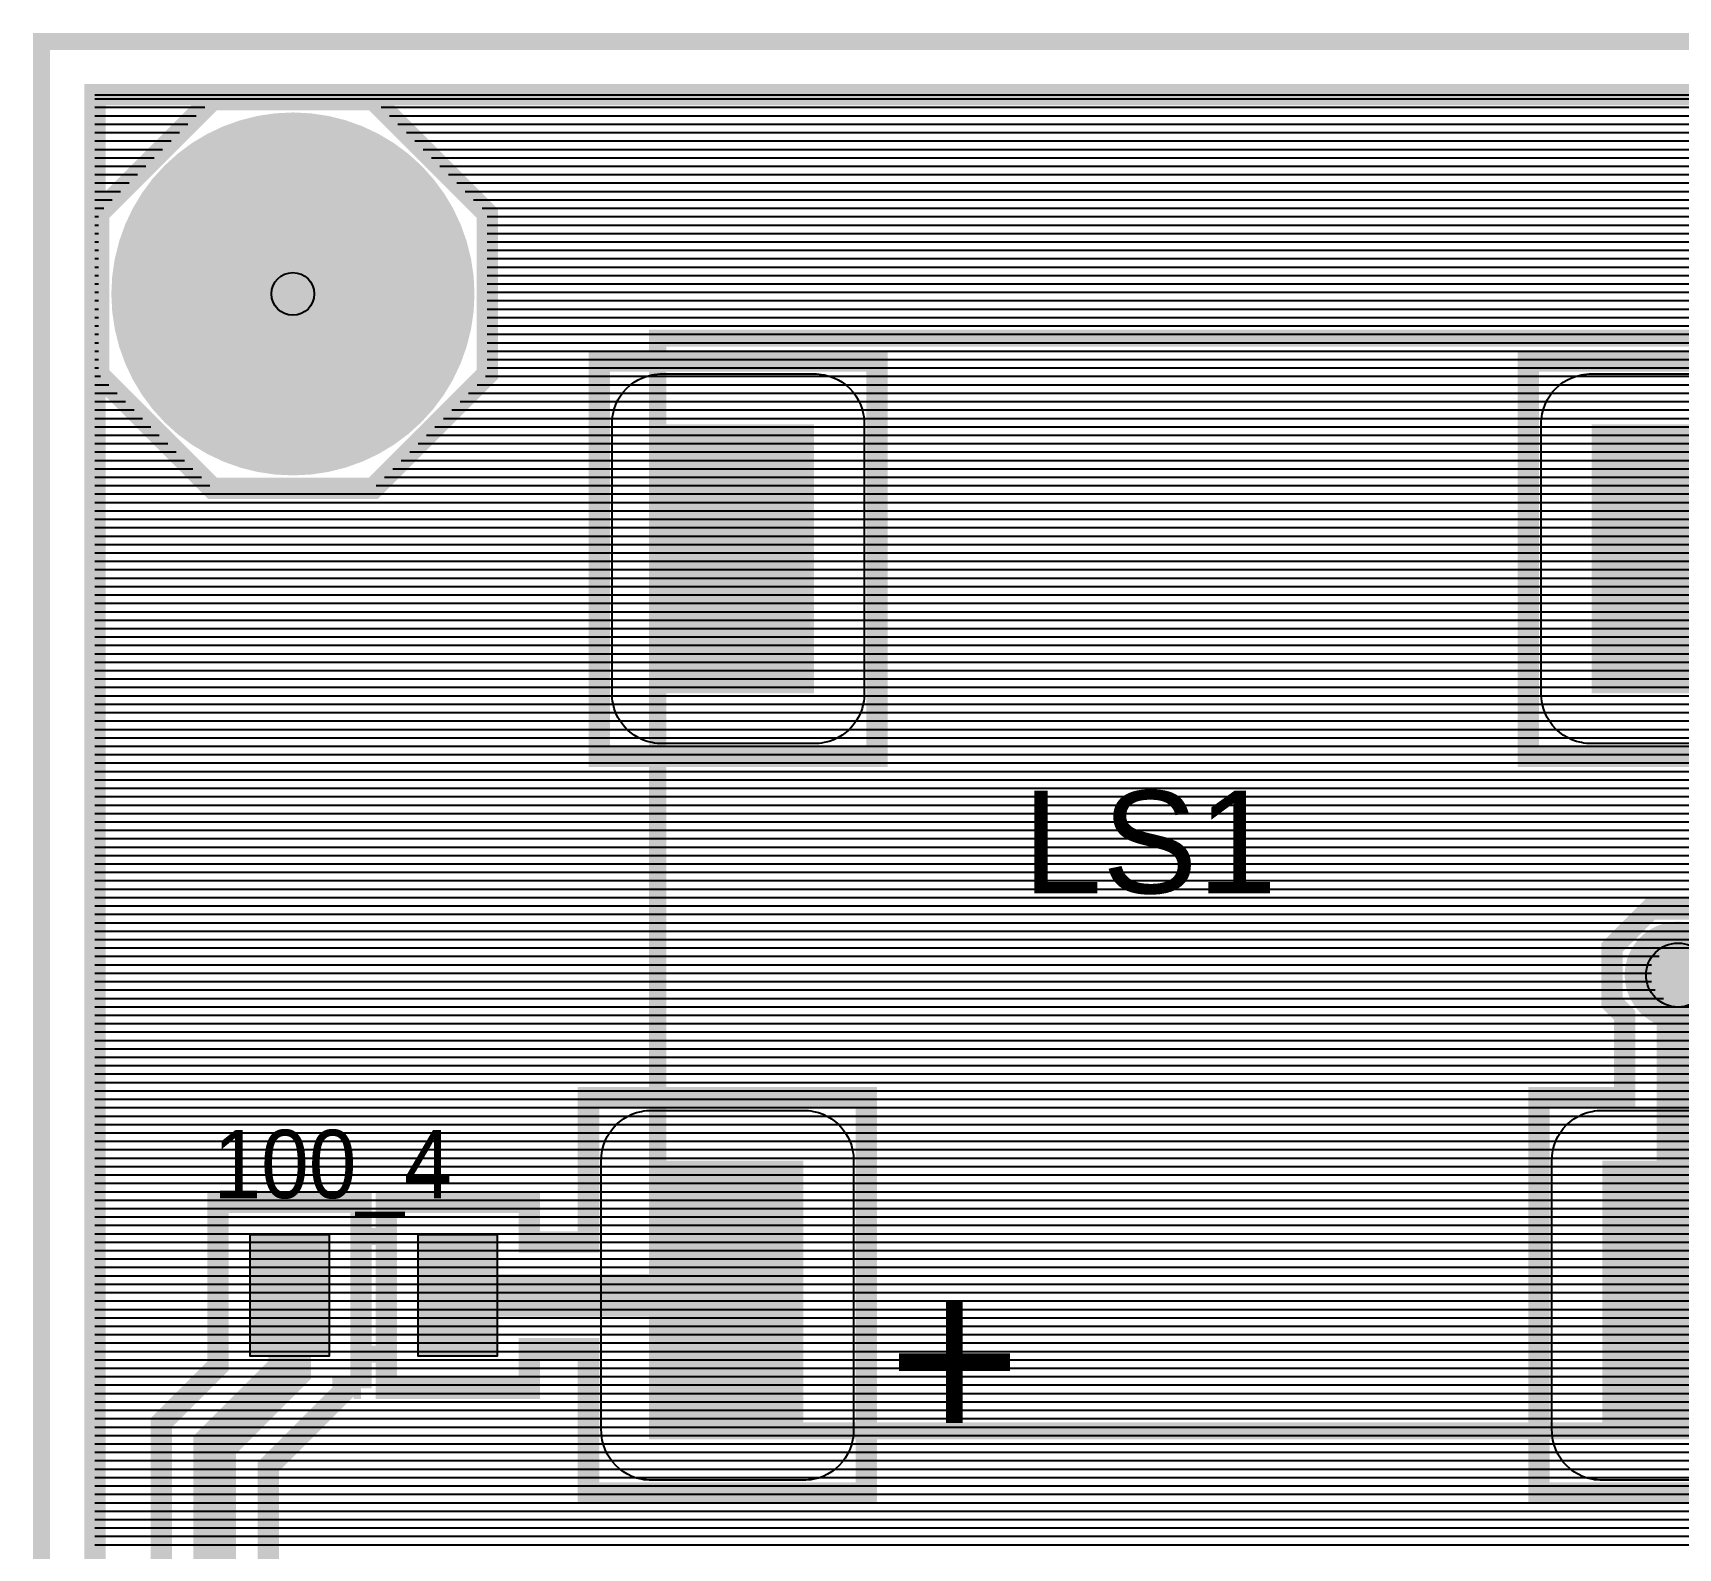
# Model space of a CAD drawing. Header units: inches. Extents: x -1.29 to 1.29, y -0.9 to 0.9.
# Drawn here: x -1.294 to -0.524, y 0.194 to 0.904 of the extents above; entities that cross this region are included whole.
import ezdxf

# ---------------------------------------------------------------- set-up
doc = ezdxf.new("R2010")
doc.units = ezdxf.units.IN
doc.layers.get('0').update_dxf_attribs({"linetype": 'CONTINUOUS'})

# ---------------------------------------------------------------- blocks, each defined once
blk = doc.blocks.new('RPAD')
blk.add_trace([(-0.5, -0.5), (-0.5, 0.5), (0.5, -0.5), (0.5, 0.5)])
blk = doc.blocks.new('EPAD')
at = {"const_width": 0.5}
blk.add_lwpolyline([(-0.25, 0, 1), (0.25, 0, 1)], format="xyb", close=True, dxfattribs=at)

msp = doc.modelspace()

# ---------------------------------------------------------------- linework, layer by layer
for points, const_width in [([(-1.29, -0.89998), (1.29, -0.89998), (1.29, 0.89998), (-1.29, 0.89998), (-1.29, -0.89998)], 0.008), ([(-1.29, -0.89998), (1.29, -0.89998), (1.29, 0.89998), (-1.29, 0.89998), (-1.29, -0.89998)], 0.008), ([(-1.29, -0.89998), (1.29, -0.89998), (1.29, 0.89998), (-1.29, 0.89998), (-1.29, -0.89998)], 0.008), ([(1.265, 0.840402), (1.232689, 0.872713), (1.157302, 0.872713), (1.103996, 0.819406), (1.103996, 0.74402), (1.157302, 0.690713), (1.232689, 0.690713), (1.265, 0.723024), (1.265, -0.751287), (1.220415, -0.706702), (1.145028, -0.706702), (1.091722, -0.760008), (1.091722, -0.835395), (1.131307, -0.87498), (-1.131307, -0.87498), (-1.099, -0.842674), (-1.099, -0.767287), (-1.152307, -0.713981), (-1.227693, -0.713981), (-1.265, -0.751287), (-1.265, 0.87498), (1.265, 0.87498), (1.265, 0.840402)], 0.01), ([(1.265, 0.840402), (1.232689, 0.872713), (1.157302, 0.872713), (1.103996, 0.819406), (1.103996, 0.74402), (1.157302, 0.690713), (1.232689, 0.690713), (1.265, 0.723024), (1.265, -0.751287), (1.220415, -0.706702), (1.145028, -0.706702), (1.091722, -0.760008), (1.091722, -0.835395), (1.131307, -0.87498), (-1.131307, -0.87498), (-1.099, -0.842674), (-1.099, -0.767287), (-1.152307, -0.713981), (-1.227693, -0.713981), (-1.265, -0.751287), (-1.265, 0.87498), (1.265, 0.87498), (1.265, 0.840402)], 0.01), ([(-1.13459, 0.872712), (-1.209977, 0.872712), (-1.263283, 0.819406), (-1.263283, 0.744019), (-1.209977, 0.690713), (-1.13459, 0.690713), (-1.081284, 0.744019), (-1.081284, 0.819406), (-1.13459, 0.872712)], 0.01), ([(-1.13459, 0.872712), (-1.209977, 0.872712), (-1.263283, 0.819406), (-1.263283, 0.744019), (-1.209977, 0.690713), (-1.13459, 0.690713), (-1.081284, 0.744019), (-1.081284, 0.819406), (-1.13459, 0.872712)], 0.01), ([(-1.001535, 0.249193), (-0.489724, 0.249193), (-0.489724, 0.761004), (-1.001535, 0.761004), (-1.001535, 0.249193)], 0.008), ([(-1.001535, 0.249193), (-0.489724, 0.249193), (-0.489724, 0.761004), (-1.001535, 0.761004), (-1.001535, 0.249193)], 0.008), ([(-1.001535, 0.249193), (-0.489724, 0.249193), (-0.489724, 0.761004), (-1.001535, 0.761004), (-1.001535, 0.249193)], 0.008), ([(-1.028913, 0.565083), (-0.898804, 0.565083), (-0.898804, 0.750311), (-1.028913, 0.750311), (-1.028913, 0.565083)], 0.01), ([(-0.593913, 0.565083), (-0.463804, 0.565083), (-0.463804, 0.750311), (-0.593913, 0.750311), (-0.593913, 0.565083)], 0.01), ([(-0.492859, 0.475537), (-0.492859, 0.449856), (-0.498859, 0.443856), (-0.498859, 0.405311), (-0.458804, 0.405311), (-0.458804, 0.220083), (-0.588913, 0.220083), (-0.588913, 0.405311), (-0.548858, 0.405311), (-0.548858, 0.443856), (-0.554858, 0.449856), (-0.554858, 0.475537), (-0.536699, 0.493696), (-0.511018, 0.493696), (-0.492859, 0.475537)], 0.01), ([(-0.529036, 0.450197), (-0.518681, 0.450197), (-0.511358, 0.457519), (-0.511358, 0.467874), (-0.518681, 0.475197), (-0.529036, 0.475197), (-0.536358, 0.467874), (-0.536358, 0.457519), (-0.529036, 0.450197)], 0.01), ([(-0.523858, 0.312697), (-0.523858, 0.462697)], 0.02), ([(-0.903804, 0.220083), (-1.033913, 0.220083), (-1.033913, 0.287697), (-1.061618, 0.287697), (-1.061618, 0.269197), (-1.128618, 0.269197), (-1.128618, 0.356196), (-1.061618, 0.356196), (-1.061618, 0.337696), (-1.033913, 0.337696), (-1.033913, 0.405311), (-0.903804, 0.405311), (-0.903804, 0.220083)], 0.01), ([(-1.233858, -0.212658), (-1.233858, 0.253052), (-1.207358, 0.279552), (-1.207358, 0.356196), (-1.140359, 0.356196), (-1.140359, 0.269197)], 0.01), ([(-1.140394, 0.340256), (-1.128583, 0.340256)], 0.007874), ([(-1.140394, 0.340256), (-1.128583, 0.340256)], 0.007874), ([(-1.140394, 0.340256), (-1.128583, 0.340256)], 0.007874), ([(-0.502717, -0.554626), (-0.502717, -0.452303), (-0.958858, -0.452303), (-1.208858, -0.202303), (-1.208858, 0.242697), (-1.173858, 0.277697), (-1.173858, 0.312697)], 0.02), ([(-0.968858, 0.312697), (-1.095118, 0.312697)], 0.02), ([(-1.140394, 0.285138), (-1.128583, 0.285138)], 0.007874), ([(-1.140394, 0.285138), (-1.128583, 0.285138)], 0.007874), ([(-1.140394, 0.285138), (-1.128583, 0.285138)], 0.007874), ([(-1.140359, 0.269197), (-1.148859, 0.269197), (-1.148859, 0.267342), (-1.183859, 0.232342), (-1.183859, -0.191948), (-0.948504, -0.427304), (-0.492362, -0.427304), (-0.477717, -0.441948), (-0.477717, -0.498626), (0.253283, -0.498626)], 0.01)]:
    msp.add_lwpolyline(points, dxfattribs=dict(const_width=const_width))
for points in [[(-1.265, 0.87498), (1.265, 0.87498)], [(-1.265, 0.87498), (1.265, 0.87498)], [(-1.265, 0.873051), (1.265, 0.873051)], [(-1.265, 0.873051), (1.265, 0.873051)], [(-1.265, 0.869114), (-1.213575, 0.869114)], [(-1.265, 0.869114), (-1.213575, 0.869114)], [(-1.265, 0.865177), (-1.217512, 0.865177)], [(-1.265, 0.865177), (-1.217512, 0.865177)], [(-1.130992, 0.869114), (1.153704, 0.869114)], [(-1.130992, 0.869114), (1.153704, 0.869114)], [(-1.127055, 0.865177), (1.149767, 0.865177)], [(-1.127055, 0.865177), (1.149767, 0.865177)], [(-1.265, 0.86124), (-1.221449, 0.86124)], [(-1.265, 0.86124), (-1.221449, 0.86124)], [(-1.265, 0.857303), (-1.225386, 0.857303)], [(-1.265, 0.857303), (-1.225386, 0.857303)], [(-1.123118, 0.86124), (1.14583, 0.86124)], [(-1.123118, 0.86124), (1.14583, 0.86124)], [(-1.119181, 0.857303), (1.141893, 0.857303)], [(-1.119181, 0.857303), (1.141893, 0.857303)], [(-1.265, 0.853366), (-1.229323, 0.853366)], [(-1.265, 0.853366), (-1.229323, 0.853366)], [(-1.265, 0.849429), (-1.23326, 0.849429)], [(-1.265, 0.849429), (-1.23326, 0.849429)], [(-1.115244, 0.853366), (1.137956, 0.853366)], [(-1.115244, 0.853366), (1.137956, 0.853366)], [(-1.111307, 0.849429), (1.134019, 0.849429)], [(-1.111307, 0.849429), (1.134019, 0.849429)], [(-1.265, 0.845492), (-1.237197, 0.845492)], [(-1.265, 0.845492), (-1.237197, 0.845492)], [(-1.265, 0.841555), (-1.241134, 0.841555)], [(-1.265, 0.841555), (-1.241134, 0.841555)], [(-1.10737, 0.845492), (1.130082, 0.845492)], [(-1.10737, 0.845492), (1.130082, 0.845492)], [(-1.103433, 0.841555), (1.126145, 0.841555)], [(-1.103433, 0.841555), (1.126145, 0.841555)], [(-1.265, 0.837618), (-1.245071, 0.837618)], [(-1.265, 0.837618), (-1.245071, 0.837618)], [(-1.265, 0.833681), (-1.249008, 0.833681)], [(-1.265, 0.833681), (-1.249008, 0.833681)], [(-1.099496, 0.837618), (1.122208, 0.837618)], [(-1.099496, 0.837618), (1.122208, 0.837618)], [(-1.095559, 0.833681), (1.118271, 0.833681)], [(-1.095559, 0.833681), (1.118271, 0.833681)], [(-1.265, 0.829744), (-1.252945, 0.829744)], [(-1.265, 0.829744), (-1.252945, 0.829744)], [(-1.265, 0.825807), (-1.256882, 0.825807)], [(-1.265, 0.825807), (-1.256882, 0.825807)], [(-1.091622, 0.829744), (1.114334, 0.829744)], [(-1.091622, 0.829744), (1.114334, 0.829744)], [(-1.087685, 0.825807), (1.110397, 0.825807)], [(-1.087685, 0.825807), (1.110397, 0.825807)], [(-1.265, 0.82187), (-1.260819, 0.82187)], [(-1.265, 0.82187), (-1.260819, 0.82187)], [(-1.265, 0.817933), (-1.263283, 0.817933)], [(-1.265, 0.817933), (-1.263283, 0.817933)], [(-1.083748, 0.82187), (1.10646, 0.82187)], [(-1.083748, 0.82187), (1.10646, 0.82187)], [(-1.081284, 0.817933), (1.103996, 0.817933)], [(-1.081284, 0.817933), (1.103996, 0.817933)], [(-1.265, 0.813996), (-1.263283, 0.813996)], [(-1.265, 0.813996), (-1.263283, 0.813996)], [(-1.265, 0.810059), (-1.263283, 0.810059)], [(-1.265, 0.810059), (-1.263283, 0.810059)], [(-1.081284, 0.813996), (1.103996, 0.813996)], [(-1.081284, 0.813996), (1.103996, 0.813996)], [(-1.081284, 0.810059), (1.103996, 0.810059)], [(-1.081284, 0.810059), (1.103996, 0.810059)], [(-1.265, 0.806122), (-1.263283, 0.806122)], [(-1.265, 0.806122), (-1.263283, 0.806122)], [(-1.265, 0.802185), (-1.263283, 0.802185)], [(-1.265, 0.802185), (-1.263283, 0.802185)], [(-1.081284, 0.806122), (1.103996, 0.806122)], [(-1.081284, 0.806122), (1.103996, 0.806122)], [(-1.081284, 0.802185), (1.103996, 0.802185)], [(-1.081284, 0.802185), (1.103996, 0.802185)], [(-1.265, 0.798248), (-1.263283, 0.798248)], [(-1.265, 0.798248), (-1.263283, 0.798248)], [(-1.265, 0.794311), (-1.263283, 0.794311)], [(-1.265, 0.794311), (-1.263283, 0.794311)], [(-1.081284, 0.798248), (1.103996, 0.798248)], [(-1.081284, 0.798248), (1.103996, 0.798248)], [(-1.081284, 0.794311), (1.103996, 0.794311)], [(-1.081284, 0.794311), (1.103996, 0.794311)], [(-1.265, 0.790374), (-1.263283, 0.790374)], [(-1.265, 0.790374), (-1.263283, 0.790374)], [(-1.265, 0.786437), (-1.263283, 0.786437)], [(-1.265, 0.786437), (-1.263283, 0.786437)], [(-1.081284, 0.790374), (1.103996, 0.790374)], [(-1.081284, 0.790374), (-0.082358, 0.790374)], [(-1.081284, 0.786437), (1.103996, 0.786437)], [(-1.081284, 0.786437), (-0.082358, 0.786437)], [(-1.265, 0.7825), (-1.263283, 0.7825)], [(-1.265, 0.7825), (-1.263283, 0.7825)], [(-1.265, 0.778563), (-1.263283, 0.778563)], [(-1.265, 0.778563), (-1.263283, 0.778563)], [(-1.081284, 0.7825), (1.103996, 0.7825)], [(-1.081284, 0.7825), (-0.145276, 0.7825)], [(-1.081284, 0.778563), (1.103996, 0.778563)], [(-1.081284, 0.778563), (-0.149213, 0.778563)], [(-1.265, 0.774626), (-1.263283, 0.774626)], [(-1.265, 0.774626), (-1.263283, 0.774626)], [(-1.265, 0.770689), (-1.263283, 0.770689)], [(-1.265, 0.770689), (-1.263283, 0.770689)], [(-1.081284, 0.774626), (1.103996, 0.774626)], [(-1.081284, 0.774626), (-0.15315, 0.774626)], [(-1.081284, 0.770689), (1.103996, 0.770689)], [(-1.081284, 0.770689), (-0.157087, 0.770689)], [(-1.265, 0.766752), (-1.263283, 0.766752)], [(-1.265, 0.766752), (-1.263283, 0.766752)], [(-1.265, 0.762815), (-1.263283, 0.762815)], [(-1.265, 0.762815), (-1.263283, 0.762815)], [(-1.081284, 0.766752), (1.103996, 0.766752)], [(-1.081284, 0.766752), (-0.158858, 0.766752)], [(-1.081284, 0.762815), (1.103996, 0.762815)], [(-1.081284, 0.762815), (-0.158858, 0.762815)], [(-1.265, 0.758878), (-1.263283, 0.758878)], [(-1.265, 0.758878), (-1.263283, 0.758878)], [(-1.265, 0.754941), (-1.263283, 0.754941)], [(-1.265, 0.754941), (-1.263283, 0.754941)], [(-1.081284, 0.758878), (1.103996, 0.758878)], [(-1.081284, 0.758878), (-0.158858, 0.758878)], [(-1.081284, 0.754941), (1.103996, 0.754941)], [(-1.081284, 0.754941), (-0.158858, 0.754941)], [(-1.265, 0.751004), (-1.263283, 0.751004)], [(-1.265, 0.751004), (-1.263283, 0.751004)], [(-1.265, 0.747067), (-1.263283, 0.747067)], [(-1.265, 0.747067), (-1.263283, 0.747067)], [(-1.081284, 0.751004), (1.103996, 0.751004)], [(-1.081284, 0.751004), (-0.158858, 0.751004)], [(-1.081284, 0.747067), (1.103996, 0.747067)], [(-1.081284, 0.747067), (-1.028913, 0.747067)], [(-0.898804, 0.747067), (-0.593913, 0.747067)], [(-1.265, 0.74313), (-1.262394, 0.74313)], [(-1.265, 0.74313), (-1.262394, 0.74313)], [(-1.082173, 0.74313), (1.104886, 0.74313)], [(-1.082173, 0.74313), (-1.028913, 0.74313)], [(-0.898804, 0.74313), (-0.593913, 0.74313)], [(-0.493425, 0.571083), (-0.564291, 0.571083), (-0.565528, 0.571113), (-0.566746, 0.571202), (-0.567944, 0.571349), (-0.569121, 0.571553), (-0.571406, 0.572124), (-0.573588, 0.572905), (-0.575658, 0.573885), (-0.577605, 0.575053), (-0.579417, 0.576399), (-0.581085, 0.577911), (-0.582597, 0.579579), (-0.583943, 0.581391), (-0.585111, 0.583338), (-0.586091, 0.585408), (-0.586872, 0.587591), (-0.587443, 0.589875), (-0.587647, 0.591052), (-0.587794, 0.59225), (-0.587883, 0.593468), (-0.587913, 0.594705), (-0.587913, 0.720689), (-0.587883, 0.721926), (-0.587794, 0.723144), (-0.587647, 0.724342), (-0.587443, 0.725519), (-0.586872, 0.727803), (-0.586091, 0.729985), (-0.585111, 0.732055), (-0.583943, 0.734002), (-0.582597, 0.735815), (-0.581085, 0.737483), (-0.579417, 0.738995), (-0.577605, 0.740341), (-0.575658, 0.741509), (-0.573588, 0.742489), (-0.571406, 0.74327), (-0.569121, 0.743841), (-0.567944, 0.744044), (-0.566746, 0.744192), (-0.565528, 0.744281), (-0.564291, 0.744311), (-0.564291, 0.744311), (-0.493425, 0.744311)], [(-1.265, 0.739193), (-1.258457, 0.739193)], [(-1.265, 0.739193), (-1.258457, 0.739193)], [(-1.265, 0.735256), (-1.25452, 0.735256)], [(-1.265, 0.735256), (-1.25452, 0.735256)], [(-1.090047, 0.735256), (1.11276, 0.735256)], [(-1.090047, 0.735256), (-1.028913, 0.735256)], [(-1.08611, 0.739193), (1.108823, 0.739193)], [(-1.08611, 0.739193), (-1.028913, 0.739193)], [(-0.898804, 0.739193), (-0.593913, 0.739193)], [(-0.898804, 0.735256), (-0.593913, 0.735256)], [(-1.265, 0.731319), (-1.250583, 0.731319)], [(-1.265, 0.731319), (-1.250583, 0.731319)], [(-1.265, 0.727382), (-1.246646, 0.727382)], [(-1.265, 0.727382), (-1.246646, 0.727382)], [(-1.097921, 0.727382), (1.120634, 0.727382)], [(-1.097921, 0.727382), (-1.028913, 0.727382)], [(-1.093984, 0.731319), (1.116697, 0.731319)], [(-1.093984, 0.731319), (-1.028913, 0.731319)], [(-0.898804, 0.731319), (-0.593913, 0.731319)], [(-0.898804, 0.727382), (-0.593913, 0.727382)], [(-1.265, 0.723445), (-1.242709, 0.723445)], [(-1.265, 0.723445), (-1.242709, 0.723445)], [(-1.265, 0.719508), (-1.238772, 0.719508)], [(-1.265, 0.719508), (-1.238772, 0.719508)], [(-1.105795, 0.719508), (1.128508, 0.719508)], [(-1.105795, 0.719508), (-1.028913, 0.719508)], [(-1.101858, 0.723445), (1.124571, 0.723445)], [(-1.101858, 0.723445), (-1.028913, 0.723445)], [(-0.898804, 0.723445), (-0.593913, 0.723445)], [(-0.898804, 0.719508), (-0.593913, 0.719508)], [(-1.265, 0.715571), (-1.234835, 0.715571)], [(-1.265, 0.715571), (-1.234835, 0.715571)], [(-1.265, 0.711634), (-1.230898, 0.711634)], [(-1.265, 0.711634), (-1.230898, 0.711634)], [(-1.113669, 0.711634), (1.136382, 0.711634)], [(-1.113669, 0.711634), (-1.028913, 0.711634)], [(-1.109732, 0.715571), (1.132445, 0.715571)], [(-1.109732, 0.715571), (-1.028913, 0.715571)], [(-0.898804, 0.715571), (-0.593913, 0.715571)], [(-0.898804, 0.711634), (-0.593913, 0.711634)], [(-1.265, 0.707697), (-1.226961, 0.707697)], [(-1.265, 0.707697), (-1.226961, 0.707697)], [(-1.265, 0.70376), (-1.223024, 0.70376)], [(-1.265, 0.70376), (-1.223024, 0.70376)], [(-1.121543, 0.70376), (1.144256, 0.70376)], [(-1.121543, 0.70376), (-1.028913, 0.70376)], [(-1.117606, 0.707697), (1.140319, 0.707697)], [(-1.117606, 0.707697), (-1.028913, 0.707697)], [(-0.898804, 0.707697), (-0.593913, 0.707697)], [(-0.898804, 0.70376), (-0.593913, 0.70376)], [(-1.265, 0.699823), (-1.219087, 0.699823)], [(-1.265, 0.699823), (-1.219087, 0.699823)], [(-1.265, 0.695886), (-1.21515, 0.695886)], [(-1.265, 0.695886), (-1.21515, 0.695886)], [(-1.129417, 0.695886), (1.15213, 0.695886)], [(-1.129417, 0.695886), (-1.028913, 0.695886)], [(-1.12548, 0.699823), (1.148193, 0.699823)], [(-1.12548, 0.699823), (-1.028913, 0.699823)], [(-0.898804, 0.699823), (-0.593913, 0.699823)], [(-0.898804, 0.695886), (-0.593913, 0.695886)], [(-1.265, 0.691949), (-1.211213, 0.691949)], [(-1.265, 0.691949), (-1.211213, 0.691949)], [(-1.265, 0.688012), (1.265, 0.688012)], [(-1.265, 0.688012), (-1.028913, 0.688012)], [(-1.133354, 0.691949), (1.156067, 0.691949)], [(-1.133354, 0.691949), (-1.028913, 0.691949)], [(-0.898804, 0.691949), (-0.593913, 0.691949)], [(-0.898804, 0.688012), (-0.593913, 0.688012)], [(-1.265, 0.684075), (1.265, 0.684075)], [(-1.265, 0.684075), (-1.028913, 0.684075)], [(-1.265, 0.680138), (1.265, 0.680138)], [(-1.265, 0.680138), (-1.028913, 0.680138)], [(-0.898804, 0.684075), (-0.593913, 0.684075)], [(-0.898804, 0.680138), (-0.593913, 0.680138)], [(-1.265, 0.676201), (1.265, 0.676201)], [(-1.265, 0.676201), (-1.028913, 0.676201)], [(-1.265, 0.672264), (1.265, 0.672264)], [(-1.265, 0.672264), (-1.028913, 0.672264)], [(-0.898804, 0.676201), (-0.593913, 0.676201)], [(-0.898804, 0.672264), (-0.593913, 0.672264)], [(-1.265, 0.668327), (1.265, 0.668327)], [(-1.265, 0.668327), (-1.028913, 0.668327)], [(-1.265, 0.66439), (1.265, 0.66439)], [(-1.265, 0.66439), (-1.028913, 0.66439)], [(-0.898804, 0.668327), (-0.593913, 0.668327)], [(-0.898804, 0.66439), (-0.593913, 0.66439)], [(-1.265, 0.660453), (1.265, 0.660453)], [(-1.265, 0.660453), (-1.028913, 0.660453)], [(-1.265, 0.656516), (1.265, 0.656516)], [(-1.265, 0.656516), (-1.028913, 0.656516)], [(-0.898804, 0.660453), (-0.593913, 0.660453)], [(-0.898804, 0.656516), (-0.593913, 0.656516)], [(-1.265, 0.652579), (1.265, 0.652579)], [(-1.265, 0.652579), (-1.028913, 0.652579)], [(-1.265, 0.648642), (1.265, 0.648642)], [(-1.265, 0.648642), (-1.028913, 0.648642)], [(-0.898804, 0.652579), (-0.593913, 0.652579)], [(-0.898804, 0.648642), (-0.593913, 0.648642)], [(-1.265, 0.644705), (1.265, 0.644705)], [(-1.265, 0.644705), (-1.028913, 0.644705)], [(-1.265, 0.640768), (1.265, 0.640768)], [(-1.265, 0.640768), (-1.028913, 0.640768)], [(-0.898804, 0.644705), (-0.593913, 0.644705)], [(-0.898804, 0.640768), (-0.593913, 0.640768)], [(-1.265, 0.636831), (1.265, 0.636831)], [(-1.265, 0.636831), (-1.028913, 0.636831)], [(-1.265, 0.632894), (1.265, 0.632894)], [(-1.265, 0.632894), (-1.028913, 0.632894)], [(-0.898804, 0.636831), (-0.593913, 0.636831)], [(-0.898804, 0.632894), (-0.593913, 0.632894)], [(-1.265, 0.628957), (1.265, 0.628957)], [(-1.265, 0.628957), (-1.028913, 0.628957)], [(-1.265, 0.62502), (1.265, 0.62502)], [(-1.265, 0.62502), (-1.028913, 0.62502)], [(-0.898804, 0.628957), (-0.593913, 0.628957)], [(-0.898804, 0.62502), (-0.593913, 0.62502)], [(-1.265, 0.621083), (1.265, 0.621083)], [(-1.265, 0.621083), (-1.028913, 0.621083)], [(-1.265, 0.617146), (1.265, 0.617146)], [(-1.265, 0.617146), (-1.028913, 0.617146)], [(-0.898804, 0.621083), (-0.593913, 0.621083)], [(-0.898804, 0.617146), (-0.593913, 0.617146)], [(-1.265, 0.613209), (1.265, 0.613209)], [(-1.265, 0.613209), (-1.028913, 0.613209)], [(-1.265, 0.609272), (1.265, 0.609272)], [(-1.265, 0.609272), (-1.028913, 0.609272)], [(-0.898804, 0.613209), (-0.593913, 0.613209)], [(-0.898804, 0.609272), (-0.593913, 0.609272)], [(-1.265, 0.605335), (1.265, 0.605335)], [(-1.265, 0.605335), (-1.028913, 0.605335)], [(-1.265, 0.601398), (1.265, 0.601398)], [(-1.265, 0.601398), (-1.028913, 0.601398)], [(-0.898804, 0.605335), (-0.593913, 0.605335)], [(-0.898804, 0.601398), (-0.593913, 0.601398)], [(-1.265, 0.597461), (1.265, 0.597461)], [(-1.265, 0.597461), (-1.028913, 0.597461)], [(-1.265, 0.593524), (1.265, 0.593524)], [(-1.265, 0.593524), (-1.028913, 0.593524)], [(-0.898804, 0.597461), (-0.593913, 0.597461)], [(-0.898804, 0.593524), (-0.593913, 0.593524)], [(-1.265, 0.589587), (1.265, 0.589587)], [(-1.265, 0.589587), (-1.028913, 0.589587)], [(-1.265, 0.58565), (1.265, 0.58565)], [(-1.265, 0.58565), (-1.028913, 0.58565)], [(-0.898804, 0.589587), (-0.593913, 0.589587)], [(-0.898804, 0.58565), (-0.593913, 0.58565)], [(-1.265, 0.581713), (1.265, 0.581713)], [(-1.265, 0.581713), (-1.028913, 0.581713)], [(-1.265, 0.577776), (1.265, 0.577776)], [(-1.265, 0.577776), (-1.028913, 0.577776)], [(-0.898804, 0.581713), (-0.593913, 0.581713)], [(-0.898804, 0.577776), (-0.593913, 0.577776)], [(-1.265, 0.573839), (1.265, 0.573839)], [(-1.265, 0.573839), (-1.028913, 0.573839)], [(-0.898804, 0.573839), (-0.593913, 0.573839)], [(-1.265, 0.569902), (1.265, 0.569902)], [(-1.265, 0.569902), (-1.028913, 0.569902)], [(-1.265, 0.565965), (1.265, 0.565965)], [(-1.265, 0.565965), (-1.028913, 0.565965)], [(-0.898804, 0.569902), (-0.593913, 0.569902)], [(-0.898804, 0.565965), (-0.593913, 0.565965)], [(-1.265, 0.562028), (1.265, 0.562028)], [(-1.265, 0.562028), (-0.088858, 0.562028)], [(-1.265, 0.558091), (1.265, 0.558091)], [(-1.265, 0.558091), (-0.088858, 0.558091)], [(-1.265, 0.554154), (1.265, 0.554154)], [(-1.265, 0.554154), (-0.088858, 0.554154)], [(-1.265, 0.550217), (1.265, 0.550217)], [(-1.265, 0.550217), (-0.088858, 0.550217)], [(-1.265, 0.54628), (1.265, 0.54628)], [(-1.265, 0.54628), (-0.088858, 0.54628)], [(-1.265, 0.542343), (1.265, 0.542343)], [(-1.265, 0.542343), (-0.088858, 0.542343)], [(-1.265, 0.538406), (1.265, 0.538406)], [(-1.265, 0.538406), (-0.176098, 0.538406)], [(-1.265, 0.534469), (1.265, 0.534469)], [(-1.265, 0.534469), (-0.176098, 0.534469)], [(-1.265, 0.530532), (1.265, 0.530532)], [(-1.265, 0.530532), (-0.176098, 0.530532)], [(-1.265, 0.526594), (1.265, 0.526594)], [(-1.265, 0.526594), (-0.233801, 0.526594)], [(-1.265, 0.522657), (1.265, 0.522657)], [(-1.265, 0.522657), (-0.237738, 0.522657)], [(-1.265, 0.51872), (1.265, 0.51872)], [(-1.265, 0.51872), (-0.241675, 0.51872)], [(-1.265, 0.514783), (1.265, 0.514783)], [(-1.265, 0.514783), (-0.245612, 0.514783)], [(-1.265, 0.510846), (1.265, 0.510846)], [(-1.265, 0.510846), (-0.249549, 0.510846)], [(-1.265, 0.506909), (-0.227323, 0.506909)], [(-1.265, 0.506909), (-0.249858, 0.506909)], [(-1.265, 0.502972), (-0.23126, 0.502972)], [(-1.265, 0.502972), (-0.249858, 0.502972)], [(-1.265, 0.499035), (-0.231358, 0.499035)], [(-1.265, 0.499035), (-0.249858, 0.499035)], [(-1.265, 0.495098), (-0.231358, 0.495098)], [(-1.265, 0.495098), (-0.249858, 0.495098)], [(-1.265, 0.491161), (-0.23, 0.491161)], [(-1.265, 0.491161), (-0.539234, 0.491161)], [(-1.265, 0.487224), (-0.226063, 0.487224)], [(-1.265, 0.487224), (-0.543171, 0.487224)], [(-1.265, 0.483287), (1.265, 0.483287)], [(-1.265, 0.483287), (-0.547108, 0.483287)], [(-1.265, 0.47935), (1.265, 0.47935)], [(-1.265, 0.47935), (-0.551045, 0.47935)], [(-1.265, 0.475413), (1.265, 0.475413)], [(-1.265, 0.475413), (-0.554858, 0.475413)], [(-1.265, 0.471476), (-0.532756, 0.471476)], [(-1.265, 0.471476), (-0.554858, 0.471476)], [(-1.265, 0.467539), (-0.536358, 0.467539)], [(-1.265, 0.467539), (-0.554858, 0.467539)], [(-1.265, 0.463602), (-0.536358, 0.463602)], [(-1.265, 0.463602), (-0.554858, 0.463602)], [(-1.265, 0.459665), (-0.536358, 0.459665)], [(-1.265, 0.459665), (-0.554858, 0.459665)], [(-1.265, 0.455728), (-0.534567, 0.455728)], [(-1.265, 0.455728), (-0.554858, 0.455728)], [(-1.265, 0.451791), (-0.53063, 0.451791)], [(-1.265, 0.451791), (-0.554858, 0.451791)], [(-1.265, 0.447854), (1.265, 0.447854)], [(-1.265, 0.447854), (-0.552856, 0.447854)], [(-1.265, 0.443917), (1.265, 0.443917)], [(-1.265, 0.443917), (-0.548919, 0.443917)], [(-1.265, 0.43998), (1.265, 0.43998)], [(-1.265, 0.43998), (-0.548858, 0.43998)], [(-1.265, 0.436043), (1.265, 0.436043)], [(-1.265, 0.436043), (-0.548858, 0.436043)], [(-1.265, 0.432106), (1.265, 0.432106)], [(-1.265, 0.432106), (-0.548858, 0.432106)], [(-1.265, 0.428169), (1.265, 0.428169)], [(-1.265, 0.428169), (-0.548858, 0.428169)], [(-1.265, 0.424232), (1.265, 0.424232)], [(-1.265, 0.424232), (-0.548858, 0.424232)], [(-1.265, 0.420295), (1.265, 0.420295)], [(-1.265, 0.420295), (-0.548858, 0.420295)], [(-1.265, 0.416358), (1.265, 0.416358)], [(-1.265, 0.416358), (-0.548858, 0.416358)], [(-1.265, 0.412421), (1.265, 0.412421)], [(-1.265, 0.412421), (-0.548858, 0.412421)], [(-1.265, 0.408484), (0.757642, 0.408484)], [(-1.265, 0.408484), (-0.548858, 0.408484)], [(-1.265, 0.404547), (0.757642, 0.404547)], [(-1.265, 0.404547), (-1.033913, 0.404547)], [(-1.265, 0.40061), (0.757642, 0.40061)], [(-1.265, 0.40061), (-1.033913, 0.40061)], [(-0.903804, 0.404547), (-0.588913, 0.404547)], [(-0.903804, 0.40061), (-0.588913, 0.40061)], [(-1.265, 0.396673), (0.757642, 0.396673)], [(-1.265, 0.396673), (-1.033913, 0.396673)], [(-0.903804, 0.396673), (-0.588913, 0.396673)], [(-0.488425, 0.226083), (-0.559291, 0.226083), (-0.560528, 0.226113), (-0.561746, 0.226202), (-0.562944, 0.226349), (-0.564121, 0.226553), (-0.566406, 0.227124), (-0.568588, 0.227905), (-0.570658, 0.228885), (-0.572605, 0.230053), (-0.574417, 0.231399), (-0.576085, 0.232911), (-0.577597, 0.234579), (-0.578943, 0.236391), (-0.580111, 0.238338), (-0.581091, 0.240408), (-0.581872, 0.242591), (-0.582443, 0.244875), (-0.582647, 0.246052), (-0.582794, 0.24725), (-0.582883, 0.248468), (-0.582913, 0.249705), (-0.582913, 0.375689), (-0.582883, 0.376926), (-0.582794, 0.378144), (-0.582647, 0.379342), (-0.582443, 0.380519), (-0.581872, 0.382803), (-0.581091, 0.384985), (-0.580111, 0.387056), (-0.578943, 0.389002), (-0.577597, 0.390815), (-0.576085, 0.392483), (-0.574417, 0.393995), (-0.572605, 0.395341), (-0.570658, 0.396509), (-0.568588, 0.397489), (-0.566406, 0.39827), (-0.564121, 0.398841), (-0.562944, 0.399044), (-0.561746, 0.399192), (-0.560528, 0.399281), (-0.559291, 0.399311), (-0.559291, 0.399311), (-0.488425, 0.399311)], [(-1.265, 0.392736), (0.757642, 0.392736)], [(-1.265, 0.392736), (-1.033913, 0.392736)], [(-1.265, 0.388799), (0.757642, 0.388799)], [(-1.265, 0.388799), (-1.033913, 0.388799)], [(-0.903804, 0.392736), (-0.588913, 0.392736)], [(-0.903804, 0.388799), (-0.588913, 0.388799)], [(-1.265, 0.384862), (0.757642, 0.384862)], [(-1.265, 0.384862), (-1.033913, 0.384862)], [(-1.265, 0.380925), (0.757642, 0.380925)], [(-1.265, 0.380925), (-1.033913, 0.380925)], [(-0.903804, 0.384862), (-0.588913, 0.384862)], [(-0.903804, 0.380925), (-0.588913, 0.380925)], [(-1.265, 0.376988), (0.757642, 0.376988)], [(-1.265, 0.376988), (-1.033913, 0.376988)], [(-1.265, 0.373051), (0.757642, 0.373051)], [(-1.265, 0.373051), (-1.033913, 0.373051)], [(-0.903804, 0.376988), (-0.588913, 0.376988)], [(-0.903804, 0.373051), (-0.588913, 0.373051)], [(-1.265, 0.369114), (0.757642, 0.369114)], [(-1.265, 0.369114), (-1.033913, 0.369114)], [(-1.265, 0.365177), (0.757642, 0.365177)], [(-1.265, 0.365177), (-1.033913, 0.365177)], [(-0.903804, 0.369114), (-0.588913, 0.369114)], [(-0.903804, 0.365177), (-0.588913, 0.365177)], [(-1.265, 0.36124), (0.757642, 0.36124)], [(-1.265, 0.36124), (-1.033913, 0.36124)], [(-1.265, 0.357303), (0.757642, 0.357303)], [(-1.265, 0.357303), (-1.033913, 0.357303)], [(-0.903804, 0.36124), (-0.588913, 0.36124)], [(-0.903804, 0.357303), (-0.588913, 0.357303)], [(-1.265, 0.353366), (0.757642, 0.353366)], [(-1.265, 0.353366), (-1.207358, 0.353366)], [(-1.265, 0.349429), (0.757642, 0.349429)], [(-1.265, 0.349429), (-1.207358, 0.349429)], [(-1.140359, 0.353366), (-1.128618, 0.353366)], [(-1.140359, 0.349429), (-1.128618, 0.349429)], [(-1.061618, 0.353366), (-1.033913, 0.353366)], [(-1.061618, 0.349429), (-1.033913, 0.349429)], [(-0.903804, 0.353366), (-0.588913, 0.353366)], [(-0.903804, 0.349429), (-0.588913, 0.349429)], [(-1.265, 0.345492), (0.757642, 0.345492)], [(-1.265, 0.345492), (-1.207358, 0.345492)], [(-1.265, 0.341555), (0.757642, 0.341555)], [(-1.265, 0.341555), (-1.207358, 0.341555)], [(-1.140359, 0.345492), (-1.128618, 0.345492)], [(-1.140359, 0.341555), (-1.128618, 0.341555)], [(-1.061618, 0.345492), (-1.033913, 0.345492)], [(-1.061618, 0.341555), (-1.033913, 0.341555)], [(-0.903804, 0.345492), (-0.588913, 0.345492)], [(-0.903804, 0.341555), (-0.588913, 0.341555)], [(-1.265, 0.337618), (0.757642, 0.337618)], [(-1.265, 0.337618), (-1.207358, 0.337618)], [(-1.265, 0.333681), (-0.349858, 0.333681)], [(-1.265, 0.333681), (-1.207358, 0.333681)], [(-1.140359, 0.337618), (-1.128618, 0.337618)], [(-1.140359, 0.333681), (-1.128618, 0.333681)], [(-0.903804, 0.337618), (-0.588913, 0.337618)], [(-0.903804, 0.333681), (-0.588913, 0.333681)], [(-1.265, 0.329744), (-0.349858, 0.329744)], [(-1.265, 0.329744), (-1.207358, 0.329744)], [(-1.265, 0.325807), (-0.349858, 0.325807)], [(-1.265, 0.325807), (-1.207358, 0.325807)], [(-1.140359, 0.329744), (-1.128618, 0.329744)], [(-1.140359, 0.325807), (-1.128618, 0.325807)], [(-0.903804, 0.329744), (-0.588913, 0.329744)], [(-0.903804, 0.325807), (-0.588913, 0.325807)], [(-1.265, 0.32187), (-0.349858, 0.32187)], [(-1.265, 0.32187), (-1.207358, 0.32187)], [(-1.265, 0.317933), (-0.349858, 0.317933)], [(-1.265, 0.317933), (-1.207358, 0.317933)], [(-1.140359, 0.32187), (-1.128618, 0.32187)], [(-1.140359, 0.317933), (-1.128618, 0.317933)], [(-0.903804, 0.32187), (-0.588913, 0.32187)], [(-0.903804, 0.317933), (-0.588913, 0.317933)], [(-1.265, 0.313996), (-0.349858, 0.313996)], [(-1.265, 0.313996), (-1.207358, 0.313996)], [(-1.265, 0.310059), (-0.349858, 0.310059)], [(-1.265, 0.310059), (-1.207358, 0.310059)], [(-1.140359, 0.313996), (-1.128618, 0.313996)], [(-1.140359, 0.310059), (-1.128618, 0.310059)], [(-0.903804, 0.313996), (-0.588913, 0.313996)], [(-0.903804, 0.310059), (-0.588913, 0.310059)], [(-1.265, 0.306122), (-0.349858, 0.306122)], [(-1.265, 0.306122), (-1.207358, 0.306122)], [(-1.265, 0.302185), (-0.349858, 0.302185)], [(-1.265, 0.302185), (-1.207358, 0.302185)], [(-1.140359, 0.306122), (-1.128618, 0.306122)], [(-1.140359, 0.302185), (-1.128618, 0.302185)], [(-0.903804, 0.306122), (-0.588913, 0.306122)], [(-0.903804, 0.302185), (-0.588913, 0.302185)], [(-1.265, 0.298248), (-0.349858, 0.298248)], [(-1.265, 0.298248), (-1.207358, 0.298248)], [(-1.265, 0.294311), (-0.349858, 0.294311)], [(-1.265, 0.294311), (-1.207358, 0.294311)], [(-1.140359, 0.298248), (-1.128618, 0.298248)], [(-1.140359, 0.294311), (-1.128618, 0.294311)], [(-0.903804, 0.298248), (-0.588913, 0.298248)], [(-0.903804, 0.294311), (-0.588913, 0.294311)], [(-1.265, 0.290374), (-0.349858, 0.290374)], [(-1.265, 0.290374), (-1.207358, 0.290374)], [(-1.265, 0.286437), (-0.349858, 0.286437)], [(-1.265, 0.286437), (-1.207358, 0.286437)], [(-1.140359, 0.290374), (-1.128618, 0.290374)], [(-1.140359, 0.286437), (-1.128618, 0.286437)], [(-1.061618, 0.286437), (-1.033913, 0.286437)], [(-0.903804, 0.290374), (-0.588913, 0.290374)], [(-0.903804, 0.286437), (-0.588913, 0.286437)], [(-1.265, 0.2825), (-0.349858, 0.2825)], [(-1.265, 0.2825), (-1.207358, 0.2825)], [(-1.265, 0.278563), (-0.349858, 0.278563)], [(-1.265, 0.278563), (-1.208346, 0.278563)], [(-1.140359, 0.2825), (-1.128618, 0.2825)], [(-1.140359, 0.278563), (-1.128618, 0.278563)], [(-1.061618, 0.2825), (-1.033913, 0.2825)], [(-1.061618, 0.278563), (-1.033913, 0.278563)], [(-0.903804, 0.2825), (-0.588913, 0.2825)], [(-0.903804, 0.278563), (-0.588913, 0.278563)], [(-1.265, 0.274626), (-0.349858, 0.274626)], [(-1.265, 0.274626), (-1.212283, 0.274626)], [(-1.265, 0.270689), (-0.349858, 0.270689)], [(-1.265, 0.270689), (-1.21622, 0.270689)], [(-1.140359, 0.274626), (-1.128618, 0.274626)], [(-1.140359, 0.270689), (-1.128618, 0.270689)], [(-1.061618, 0.274626), (-1.033913, 0.274626)], [(-1.061618, 0.270689), (-1.033913, 0.270689)], [(-0.903804, 0.274626), (-0.588913, 0.274626)], [(-0.903804, 0.270689), (-0.588913, 0.270689)], [(-1.265, 0.266752), (-0.349858, 0.266752)], [(-1.265, 0.266752), (-1.220158, 0.266752)], [(-1.265, 0.262815), (-0.349858, 0.262815)], [(-1.265, 0.262815), (-1.224095, 0.262815)], [(-1.153386, 0.262815), (-1.033913, 0.262815)], [(-1.149449, 0.266752), (-1.033913, 0.266752)], [(-0.903804, 0.266752), (-0.588913, 0.266752)], [(-0.903804, 0.262815), (-0.588913, 0.262815)], [(-1.265, 0.258878), (-0.349858, 0.258878)], [(-1.265, 0.258878), (-1.228032, 0.258878)], [(-1.265, 0.254941), (-0.349858, 0.254941)], [(-1.265, 0.254941), (-1.231969, 0.254941)], [(-1.16126, 0.254941), (-1.033913, 0.254941)], [(-1.157323, 0.258878), (-1.033913, 0.258878)], [(-0.903804, 0.258878), (-0.588913, 0.258878)], [(-0.903804, 0.254941), (-0.588913, 0.254941)], [(-1.265, 0.251004), (-0.349858, 0.251004)], [(-1.265, 0.251004), (-1.233858, 0.251004)], [(-1.265, 0.247067), (-0.349858, 0.247067)], [(-1.265, 0.247067), (-1.233858, 0.247067)], [(-1.169134, 0.247067), (-1.033913, 0.247067)], [(-1.165197, 0.251004), (-1.033913, 0.251004)], [(-0.903804, 0.251004), (-0.588913, 0.251004)], [(-0.903804, 0.247067), (-0.588913, 0.247067)], [(-1.265, 0.24313), (-0.349858, 0.24313)], [(-1.265, 0.24313), (-1.233858, 0.24313)], [(-1.265, 0.239193), (-0.349858, 0.239193)], [(-1.265, 0.239193), (-1.233858, 0.239193)], [(-1.177008, 0.239193), (-1.033913, 0.239193)], [(-1.173071, 0.24313), (-1.033913, 0.24313)], [(-0.903804, 0.24313), (-0.588913, 0.24313)], [(-0.903804, 0.239193), (-0.588913, 0.239193)], [(-1.265, 0.235256), (-0.349858, 0.235256)], [(-1.265, 0.235256), (-1.233858, 0.235256)], [(-1.265, 0.231319), (-0.349858, 0.231319)], [(-1.265, 0.231319), (-1.233858, 0.231319)], [(-1.183859, 0.231319), (-1.033913, 0.231319)], [(-1.180945, 0.235256), (-1.033913, 0.235256)], [(-0.903804, 0.235256), (-0.588913, 0.235256)], [(-0.903804, 0.231319), (-0.588913, 0.231319)], [(-1.265, 0.227382), (-0.349858, 0.227382)], [(-1.265, 0.227382), (-1.233858, 0.227382)], [(-1.265, 0.223445), (-0.349858, 0.223445)], [(-1.265, 0.223445), (-1.233858, 0.223445)], [(-1.183859, 0.227382), (-1.033913, 0.227382)], [(-1.183859, 0.223445), (-1.033913, 0.223445)], [(-0.903804, 0.227382), (-0.588913, 0.227382)], [(-0.903804, 0.223445), (-0.588913, 0.223445)], [(-1.265, 0.219508), (0.217598, 0.219508)], [(-1.265, 0.219508), (-1.233858, 0.219508)], [(-1.183859, 0.219508), (-0.41626, 0.219508)], [(-1.265, 0.215571), (0.213661, 0.215571)], [(-1.265, 0.215571), (-1.233858, 0.215571)], [(-1.265, 0.211634), (0.209724, 0.211634)], [(-1.265, 0.211634), (-1.233858, 0.211634)], [(-1.183859, 0.215571), (-0.420197, 0.215571)], [(-1.183859, 0.211634), (-0.424134, 0.211634)], [(-1.265, 0.207697), (0.205787, 0.207697)], [(-1.265, 0.207697), (-1.233858, 0.207697)], [(-1.265, 0.20376), (0.20185, 0.20376)], [(-1.265, 0.20376), (-1.233858, 0.20376)], [(-1.183859, 0.207697), (-0.427716, 0.207697)], [(-1.183859, 0.20376), (-0.427716, 0.20376)], [(-1.265, 0.199823), (0.197913, 0.199823)], [(-1.265, 0.199823), (-1.233858, 0.199823)], [(-1.265, 0.195886), (0.193976, 0.195886)], [(-1.265, 0.195886), (-1.233858, 0.195886)], [(-1.183859, 0.199823), (-0.427716, 0.199823)], [(-1.183859, 0.195886), (-0.427716, 0.195886)]]:
    msp.add_lwpolyline(points)
for points in [[(-0.999291, 0.744311), (-0.928425, 0.744311), (-0.927188, 0.744281), (-0.92597, 0.744192), (-0.924772, 0.744044), (-0.923595, 0.743841), (-0.921311, 0.74327), (-0.919129, 0.742489), (-0.917059, 0.741509), (-0.915112, 0.740341), (-0.913299, 0.738995), (-0.911632, 0.737483), (-0.910119, 0.735815), (-0.908774, 0.734002), (-0.907606, 0.732055), (-0.906626, 0.729985), (-0.905845, 0.727803), (-0.905273, 0.725519), (-0.90507, 0.724342), (-0.904922, 0.723144), (-0.904833, 0.721926), (-0.904803, 0.720689), (-0.904803, 0.594705), (-0.904833, 0.593468), (-0.904922, 0.59225), (-0.90507, 0.591052), (-0.905273, 0.589875), (-0.905845, 0.587591), (-0.906626, 0.585408), (-0.907606, 0.583338), (-0.908774, 0.581391), (-0.910119, 0.579579), (-0.911632, 0.577911), (-0.913299, 0.576399), (-0.915112, 0.575053), (-0.917059, 0.573885), (-0.919129, 0.572905), (-0.921311, 0.572124), (-0.923595, 0.571553), (-0.924772, 0.571349), (-0.92597, 0.571202), (-0.927188, 0.571113), (-0.928425, 0.571083), (-0.999291, 0.571083), (-1.000528, 0.571113), (-1.001746, 0.571202), (-1.002944, 0.571349), (-1.004121, 0.571553), (-1.006405, 0.572124), (-1.008588, 0.572905), (-1.010658, 0.573885), (-1.012605, 0.575053), (-1.014417, 0.576399), (-1.016085, 0.577911), (-1.017597, 0.579579), (-1.018942, 0.581391), (-1.020111, 0.583338), (-1.021091, 0.585408), (-1.021872, 0.587591), (-1.022443, 0.589875), (-1.022647, 0.591052), (-1.022794, 0.59225), (-1.022883, 0.593468), (-1.022913, 0.594705), (-1.022913, 0.720689), (-1.022883, 0.721926), (-1.022794, 0.723144), (-1.022647, 0.724342), (-1.022443, 0.725519), (-1.021872, 0.727803), (-1.021091, 0.729985), (-1.020111, 0.732055), (-1.018942, 0.734002), (-1.017597, 0.735815), (-1.016085, 0.737483), (-1.014417, 0.738995), (-1.012605, 0.740341), (-1.010658, 0.741509), (-1.008588, 0.742489), (-1.006405, 0.74327), (-1.004121, 0.743841), (-1.002944, 0.744044), (-1.001746, 0.744192), (-1.000528, 0.744281), (-0.999291, 0.744311)], [(-1.004291, 0.399311), (-0.933425, 0.399311), (-0.932188, 0.399281), (-0.93097, 0.399192), (-0.929772, 0.399044), (-0.928595, 0.398841), (-0.926311, 0.39827), (-0.924129, 0.397489), (-0.922059, 0.396509), (-0.920112, 0.395341), (-0.918299, 0.393995), (-0.916632, 0.392483), (-0.915119, 0.390815), (-0.913774, 0.389002), (-0.912606, 0.387056), (-0.911626, 0.384985), (-0.910845, 0.382803), (-0.910273, 0.380519), (-0.91007, 0.379342), (-0.909922, 0.378144), (-0.909833, 0.376926), (-0.909803, 0.375689), (-0.909803, 0.249705), (-0.909833, 0.248468), (-0.909922, 0.24725), (-0.91007, 0.246052), (-0.910273, 0.244875), (-0.910845, 0.242591), (-0.911626, 0.240408), (-0.912606, 0.238338), (-0.913774, 0.236391), (-0.915119, 0.234579), (-0.916632, 0.232911), (-0.918299, 0.231399), (-0.920112, 0.230053), (-0.922059, 0.228885), (-0.924129, 0.227905), (-0.926311, 0.227124), (-0.928595, 0.226553), (-0.929772, 0.226349), (-0.93097, 0.226202), (-0.932188, 0.226113), (-0.933425, 0.226083), (-1.004291, 0.226083), (-1.005528, 0.226113), (-1.006746, 0.226202), (-1.007944, 0.226349), (-1.009121, 0.226553), (-1.011405, 0.227124), (-1.013588, 0.227905), (-1.015658, 0.228885), (-1.017605, 0.230053), (-1.019417, 0.231399), (-1.021085, 0.232911), (-1.022597, 0.234579), (-1.023942, 0.236391), (-1.025111, 0.238338), (-1.026091, 0.240408), (-1.026872, 0.242591), (-1.027443, 0.244875), (-1.027647, 0.246052), (-1.027794, 0.24725), (-1.027883, 0.248468), (-1.027913, 0.249705), (-1.027913, 0.375689), (-1.027883, 0.376926), (-1.027794, 0.378144), (-1.027647, 0.379342), (-1.027443, 0.380519), (-1.026872, 0.382803), (-1.026091, 0.384985), (-1.025111, 0.387056), (-1.023942, 0.389002), (-1.022597, 0.390815), (-1.021085, 0.392483), (-1.019417, 0.393995), (-1.017605, 0.395341), (-1.015658, 0.396509), (-1.013588, 0.397489), (-1.011405, 0.39827), (-1.009121, 0.398841), (-1.007944, 0.399044), (-1.006746, 0.399192), (-1.005528, 0.399281), (-1.004291, 0.399311)], [(-1.192358, 0.341197), (-1.155358, 0.341197), (-1.155358, 0.284197), (-1.192358, 0.284197), (-1.192358, 0.341197)], [(-1.113618, 0.341197), (-1.076618, 0.341197), (-1.076618, 0.284197), (-1.113618, 0.284197), (-1.113618, 0.341197)]]:
    msp.add_lwpolyline(points, close=True)
for centre, radius in [((-1.172283, 0.781713), 0.01), ((-0.523858, 0.462697), 0.015)]:
    msp.add_circle(centre, radius)

# ---------------------------------------------------------------- block references
for name, p, xscale, yscale in [('EPAD', (-1.172283, 0.781713), 0.17, 0.17), ('EPAD', (-1.172283, 0.781713), 0.15, 0.15), ('RPAD', (-0.963858, 0.657697), 0.070866, 0.125984), ('RPAD', (-0.963858, 0.657697), 0.070866, 0.125984), ('RPAD', (-0.528858, 0.657697), 0.070866, 0.125984), ('RPAD', (-0.528858, 0.657697), 0.070866, 0.125984), ('EPAD', (-0.523858, 0.462697), 0.05, 0.05), ('EPAD', (-0.523858, 0.462697), 0.03, 0.03), ('RPAD', (-0.968858, 0.312697), 0.070866, 0.125984), ('RPAD', (-0.968858, 0.312697), 0.070866, 0.125984), ('RPAD', (-0.523858, 0.312697), 0.070866, 0.125984), ('RPAD', (-0.523858, 0.312697), 0.070866, 0.125984), ('RPAD', (-1.173858, 0.312697), 0.037, 0.057), ('RPAD', (-1.173858, 0.312697), 0.037, 0.057), ('RPAD', (-1.095118, 0.312697), 0.037, 0.057), ('RPAD', (-1.095118, 0.312697), 0.037, 0.057)]:
    msp.add_blockref(name, p, dxfattribs=dict(xscale=xscale, yscale=yscale))

# ---------------------------------------------------------------- texts
for s, height, width, p in [('LS1', 0.048, 1.041667, (-0.83063, 0.501004)), ('LS1', 0.048, 1.041667, (-0.83063, 0.501004)), ('LS1', 0.048, 1.041667, (-0.83063, 0.501004)), ('100_4', 0.032, 0.9375, (-1.209488, 0.358193)), ('100_4', 0.032, 0.9375, (-1.209488, 0.358193)), ('100_4', 0.032, 0.9375, (-1.209488, 0.358193))]:
    msp.add_text(s, height=height, dxfattribs=dict(width=width)).set_placement(p)
msp.add_text('+', height=0.08).set_placement((-0.893858, 0.242697))
msp.add_text('+', height=0.08).set_placement((-0.893858, 0.242697))
msp.add_text('+', height=0.08).set_placement((-0.893858, 0.242697))

doc.saveas('drawing.dxf')
